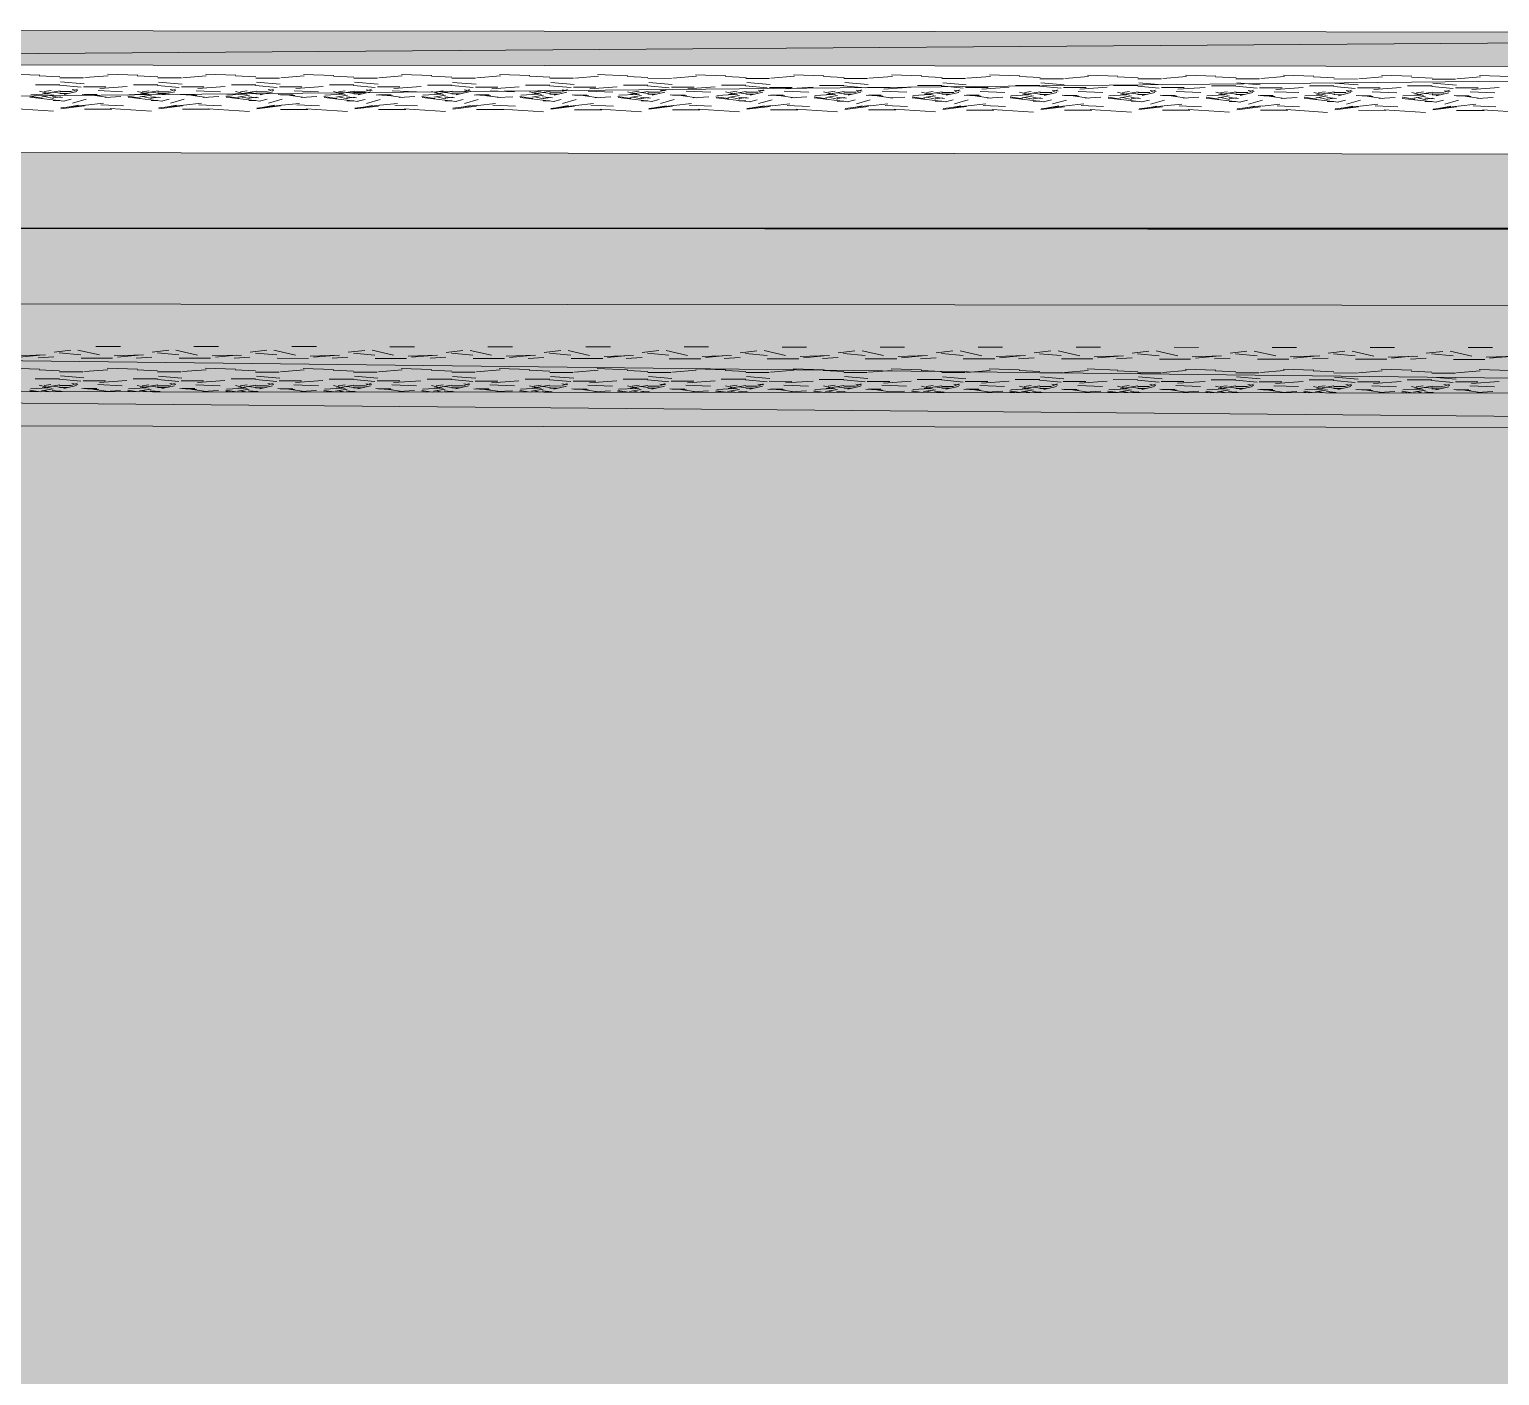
# Model space of a CAD drawing. Header units: inches. Extents: x -957 to 3394, y -3 to 3008.
# Drawn here: x 637.29 to 652.28, y 2172.7 to 2186.42 of the extents above; entities that cross this region are included whole.
import ezdxf

# ---------------------------------------------------------------- set-up
doc = ezdxf.new("R2010")
doc.units = ezdxf.units.IN
doc.header["$MEASUREMENT"] = 0
for name, color, linetype in [('hatches', 7, 'Continuous'), ('PDF_0', 7, 'Continuous'), ('PDF_GROUND', 7, 'Continuous')]:
    doc.layers.add(name, color=color, linetype=linetype)

msp = doc.modelspace()

# ---------------------------------------------------------------- hatches: boundary and pattern name
at = {"layer": 'hatches', "true_color": 0x000000}
h = msp.add_hatch(color=18, dxfattribs=at)
h.dxf.hatch_style = 1
h.paths.add_polyline_path([(423.822, 2184.391), (423.822, 1866.726), (660.591, 1866.726), (660.591, 2184.391)])
h.paths.add_polyline_path([(648.591, 2172.391), (648.591, 1878.726), (435.822, 1878.726), (435.822, 2172.391)], flags=16)

# ---------------------------------------------------------------- linework, layer by layer
at = {"layer": 'PDF_0', "lineweight": 0}
for points in [[(622.614, 2186.421), (666.447, 2186.383), (622.614, 2186.071)], [(622.61, 2186.071), (666.447, 2186.034), (622.609, 2185.599)], [(637.089, 2185.965), (637.398, 2185.955)], [(637.354, 2185.857), (637.604, 2185.857)], [(637.394, 2185.947), (637.604, 2185.937)], [(637.82, 2185.831), (637.6, 2185.851)], [(637.604, 2185.927), (637.843, 2185.926)], [(637.611, 2185.885), (637.851, 2185.865)], [(637.857, 2185.929), (638.097, 2185.949)], [(638.01, 2185.82), (638.289, 2185.839)], [(638.088, 2185.964), (638.397, 2185.954)], [(638.353, 2185.856), (638.603, 2185.856)], [(638.393, 2185.946), (638.603, 2185.936)], [(638.819, 2185.83), (638.599, 2185.85)], [(638.603, 2185.926), (638.842, 2185.926)], [(638.61, 2185.884), (638.85, 2185.864)], [(638.856, 2185.928), (639.096, 2185.948)], [(639.009, 2185.819), (639.288, 2185.838)], [(639.087, 2185.963), (639.396, 2185.953)], [(639.352, 2185.855), (639.602, 2185.855)], [(639.392, 2185.946), (639.602, 2185.936)], [(639.818, 2185.829), (639.598, 2185.849)], [(639.602, 2185.925), (639.841, 2185.925)], [(639.609, 2185.883), (639.849, 2185.863)], [(639.855, 2185.928), (640.095, 2185.947)], [(640.008, 2185.818), (640.287, 2185.838)], [(640.086, 2185.962), (640.395, 2185.952)], [(640.351, 2185.854), (640.601, 2185.854)], [(640.391, 2185.945), (640.601, 2185.935)], [(640.817, 2185.828), (640.597, 2185.849)], [(640.601, 2185.924), (640.84, 2185.924)], [(640.608, 2185.882), (640.848, 2185.862)], [(640.854, 2185.927), (641.094, 2185.946)], [(641.007, 2185.817), (641.286, 2185.837)], [(641.085, 2185.961), (641.394, 2185.951)], [(641.35, 2185.853), (641.599, 2185.853)], [(641.39, 2185.944), (641.6, 2185.934)], [(641.816, 2185.828), (641.596, 2185.848)], [(641.6, 2185.923), (641.839, 2185.923)], [(641.607, 2185.881), (641.847, 2185.861)], [(641.853, 2185.926), (642.093, 2185.946)], [(642.084, 2185.961), (642.393, 2185.95)], [(642.349, 2185.853), (642.598, 2185.852)], [(642.389, 2185.943), (642.599, 2185.933)], [(642.815, 2185.827), (642.595, 2185.847)], [(642.599, 2185.922), (642.838, 2185.922)], [(642.606, 2185.881), (642.846, 2185.86)], [(642.852, 2185.925), (643.092, 2185.945)], [(643.083, 2185.96), (643.392, 2185.949)], [(643.348, 2185.852), (643.597, 2185.852)], [(643.388, 2185.942), (643.598, 2185.932)], [(643.814, 2185.826), (643.594, 2185.846)], [(643.598, 2185.922), (643.837, 2185.921)], [(643.605, 2185.88), (643.845, 2185.86)], [(643.851, 2185.924), (644.091, 2185.944)], [(644.082, 2185.959), (644.391, 2185.949)], [(644.347, 2185.851), (644.596, 2185.851)], [(644.387, 2185.941), (644.597, 2185.931)], [(644.813, 2185.825), (644.593, 2185.845)], [(644.596, 2185.921), (644.836, 2185.921)], [(644.604, 2185.879), (644.844, 2185.859)], [(644.85, 2185.923), (645.09, 2185.943)], [(645.081, 2185.958), (645.39, 2185.948)], [(645.346, 2185.85), (645.595, 2185.85)], [(645.386, 2185.94), (645.596, 2185.93)], [(645.812, 2185.824), (645.592, 2185.844)], [(645.595, 2185.92), (645.835, 2185.92)], [(645.603, 2185.878), (645.843, 2185.858)], [(645.849, 2185.922), (646.089, 2185.942)], [(646.08, 2185.957), (646.389, 2185.947)], [(646.345, 2185.849), (646.594, 2185.849)], [(646.385, 2185.94), (646.595, 2185.93)], [(646.811, 2185.823), (646.591, 2185.844)], [(646.594, 2185.919), (646.834, 2185.919)], [(646.602, 2185.877), (646.842, 2185.857)], [(646.848, 2185.922), (647.088, 2185.941)], [(647.079, 2185.956), (647.388, 2185.946)], [(647.344, 2185.848), (647.593, 2185.848)], [(647.384, 2185.939), (647.594, 2185.929)], [(647.81, 2185.822), (647.59, 2185.843)], [(647.593, 2185.918), (647.833, 2185.918)], [(647.601, 2185.876), (647.841, 2185.856)], [(647.847, 2185.921), (648.087, 2185.94)], [(648.078, 2185.955), (648.387, 2185.945)], [(648.343, 2185.848), (648.592, 2185.847)], [(648.383, 2185.938), (648.593, 2185.928)], [(648.809, 2185.822), (648.589, 2185.842)], [(648.592, 2185.917), (648.832, 2185.917)], [(648.6, 2185.875), (648.84, 2185.855)], [(648.846, 2185.92), (649.086, 2185.94)], [(649.077, 2185.955), (649.386, 2185.944)], [(649.342, 2185.847), (649.591, 2185.846)], [(649.382, 2185.937), (649.592, 2185.927)], [(649.808, 2185.821), (649.588, 2185.841)], [(649.591, 2185.916), (649.831, 2185.916)], [(649.599, 2185.875), (649.839, 2185.855)], [(649.845, 2185.919), (650.085, 2185.939)], [(650.076, 2185.954), (650.385, 2185.943)], [(650.341, 2185.846), (650.59, 2185.846)], [(650.381, 2185.936), (650.591, 2185.926)], [(650.807, 2185.82), (650.587, 2185.84)], [(650.59, 2185.916), (650.83, 2185.915)], [(650.598, 2185.874), (650.838, 2185.854)], [(650.844, 2185.918), (651.084, 2185.938)], [(651.075, 2185.953), (651.384, 2185.943)], [(651.34, 2185.845), (651.589, 2185.845)], [(651.38, 2185.935), (651.59, 2185.925)], [(651.806, 2185.819), (651.586, 2185.839)], [(651.589, 2185.915), (651.829, 2185.915)], [(651.597, 2185.873), (651.837, 2185.853)], [(651.843, 2185.917), (652.083, 2185.937)], [(652.074, 2185.952), (652.383, 2185.942)], [(637.298, 2185.741), (637.428, 2185.721)], [(637.299, 2185.73), (637.648, 2185.69)], [(637.307, 2185.754), (637.487, 2185.764)], [(637.396, 2185.79), (637.516, 2185.76)], [(637.419, 2185.733), (637.539, 2185.753)], [(637.425, 2185.764), (637.605, 2185.794)], [(637.445, 2185.787), (637.515, 2185.797)], [(637.447, 2185.737), (637.537, 2185.717)], [(637.529, 2185.736), (637.629, 2185.726)], [(637.53, 2185.781), (637.61, 2185.771)], [(637.533, 2185.722), (637.613, 2185.732)], [(637.534, 2185.697), (637.603, 2185.697)], [(637.603, 2185.787), (637.723, 2185.787)], [(637.603, 2185.767), (637.683, 2185.767)], [(637.719, 2185.71), (637.639, 2185.69)], [(637.776, 2185.787), (637.646, 2185.757)], [(637.728, 2185.808), (637.788, 2185.799)], [(637.732, 2185.67), (637.872, 2185.71)], [(637.783, 2185.812), (637.733, 2185.792)], [(637.83, 2185.758), (638, 2185.748)], [(637.843, 2185.836), (638.073, 2185.836)], [(637.853, 2185.757), (637.983, 2185.757)], [(637.961, 2185.748), (638.101, 2185.728)], [(637.993, 2185.797), (638.243, 2185.786)], [(638.065, 2185.728), (638.225, 2185.738)], [(638.297, 2185.74), (638.427, 2185.72)], [(638.298, 2185.729), (638.647, 2185.689)], [(638.306, 2185.753), (638.486, 2185.763)], [(638.395, 2185.789), (638.515, 2185.759)], [(638.418, 2185.732), (638.538, 2185.752)], [(638.424, 2185.763), (638.604, 2185.793)], [(638.444, 2185.786), (638.514, 2185.796)], [(638.446, 2185.736), (638.536, 2185.716)], [(638.528, 2185.735), (638.628, 2185.725)], [(638.529, 2185.78), (638.609, 2185.77)], [(638.532, 2185.721), (638.612, 2185.731)], [(638.533, 2185.696), (638.602, 2185.696)], [(638.602, 2185.786), (638.722, 2185.786)], [(638.602, 2185.766), (638.682, 2185.766)], [(638.718, 2185.709), (638.638, 2185.689)], [(638.775, 2185.786), (638.645, 2185.756)], [(638.727, 2185.808), (638.787, 2185.798)], [(638.731, 2185.669), (638.871, 2185.709)], [(638.782, 2185.811), (638.732, 2185.792)], [(638.829, 2185.757), (638.999, 2185.747)], [(638.842, 2185.836), (639.072, 2185.835)], [(638.852, 2185.756), (638.982, 2185.756)], [(638.96, 2185.747), (639.1, 2185.727)], [(638.992, 2185.796), (639.242, 2185.785)], [(639.064, 2185.728), (639.224, 2185.737)], [(639.296, 2185.739), (639.426, 2185.719)], [(639.297, 2185.729), (639.646, 2185.688)], [(639.306, 2185.752), (639.485, 2185.762)], [(639.394, 2185.788), (639.514, 2185.758)], [(639.417, 2185.731), (639.537, 2185.751)], [(639.423, 2185.762), (639.603, 2185.792)], [(639.443, 2185.785), (639.513, 2185.795)], [(639.445, 2185.735), (639.535, 2185.715)], [(639.527, 2185.735), (639.627, 2185.724)], [(639.528, 2185.779), (639.608, 2185.769)], [(639.531, 2185.72), (639.611, 2185.73)], [(639.531, 2185.695), (639.601, 2185.695)], [(639.601, 2185.785), (639.721, 2185.785)], [(639.601, 2185.765), (639.681, 2185.765)], [(639.717, 2185.708), (639.637, 2185.689)], [(639.774, 2185.785), (639.644, 2185.755)], [(639.726, 2185.807), (639.786, 2185.797)], [(639.73, 2185.668), (639.87, 2185.708)], [(639.781, 2185.81), (639.731, 2185.791)], [(639.828, 2185.756), (639.998, 2185.746)], [(639.841, 2185.835), (640.071, 2185.835)], [(639.851, 2185.755), (639.981, 2185.755)], [(639.959, 2185.746), (640.099, 2185.726)], [(639.991, 2185.795), (640.241, 2185.785)], [(640.063, 2185.727), (640.223, 2185.736)], [(640.295, 2185.738), (640.425, 2185.718)], [(640.296, 2185.728), (640.645, 2185.687)], [(640.304, 2185.751), (640.484, 2185.761)], [(640.393, 2185.788), (640.513, 2185.757)], [(640.416, 2185.73), (640.536, 2185.75)], [(640.422, 2185.761), (640.602, 2185.791)], [(640.442, 2185.784), (640.512, 2185.794)], [(640.444, 2185.734), (640.534, 2185.714)], [(640.526, 2185.734), (640.626, 2185.724)], [(640.527, 2185.778), (640.607, 2185.768)], [(640.53, 2185.72), (640.61, 2185.73)], [(640.53, 2185.694), (640.6, 2185.694)], [(640.6, 2185.784), (640.72, 2185.784)], [(640.6, 2185.764), (640.68, 2185.764)], [(640.716, 2185.707), (640.636, 2185.688)], [(640.773, 2185.784), (640.643, 2185.754)], [(640.725, 2185.806), (640.785, 2185.796)], [(640.729, 2185.667), (640.869, 2185.707)], [(640.78, 2185.81), (640.73, 2185.79)], [(640.827, 2185.755), (640.997, 2185.745)], [(640.84, 2185.834), (641.07, 2185.834)], [(640.85, 2185.754), (640.98, 2185.754)], [(640.958, 2185.746), (641.098, 2185.725)], [(640.99, 2185.794), (641.24, 2185.784)], [(641.062, 2185.726), (641.222, 2185.736)], [(641.294, 2185.737), (641.424, 2185.717)], [(641.295, 2185.727), (641.644, 2185.686)], [(641.303, 2185.75), (641.483, 2185.76)], [(641.392, 2185.787), (641.512, 2185.757)], [(641.415, 2185.729), (641.535, 2185.749)], [(641.421, 2185.761), (641.601, 2185.79)], [(641.441, 2185.783), (641.511, 2185.793)], [(641.443, 2185.733), (641.533, 2185.713)], [(641.525, 2185.733), (641.625, 2185.723)], [(641.526, 2185.777), (641.606, 2185.767)], [(641.529, 2185.719), (641.609, 2185.729)], [(641.529, 2185.694), (641.599, 2185.693)], [(641.599, 2185.783), (641.719, 2185.783)], [(641.599, 2185.763), (641.679, 2185.763)], [(641.715, 2185.707), (641.635, 2185.687)], [(641.772, 2185.783), (641.642, 2185.753)], [(641.724, 2185.805), (641.784, 2185.795)], [(641.728, 2185.666), (641.868, 2185.706)], [(641.779, 2185.809), (641.729, 2185.789)], [(641.826, 2185.755), (641.996, 2185.745)], [(641.839, 2185.833), (642.069, 2185.833)], [(641.849, 2185.753), (641.979, 2185.753)], [(641.957, 2185.745), (642.097, 2185.725)], [(641.989, 2185.793), (642.239, 2185.783)], [(642.006, 2185.816), (642.285, 2185.836)], [(642.061, 2185.725), (642.221, 2185.735)], [(642.293, 2185.737), (642.423, 2185.717)], [(642.294, 2185.726), (642.643, 2185.686)], [(642.302, 2185.749), (642.482, 2185.759)], [(642.391, 2185.786), (642.511, 2185.756)], [(642.414, 2185.729), (642.534, 2185.749)], [(642.42, 2185.76), (642.6, 2185.79)], [(642.44, 2185.782), (642.51, 2185.792)], [(642.442, 2185.732), (642.532, 2185.712)], [(642.524, 2185.732), (642.624, 2185.722)], [(642.525, 2185.777), (642.605, 2185.767)], [(642.528, 2185.718), (642.608, 2185.728)], [(642.528, 2185.693), (642.598, 2185.693)], [(642.598, 2185.782), (642.718, 2185.782)], [(642.598, 2185.762), (642.678, 2185.762)], [(642.714, 2185.706), (642.634, 2185.686)], [(642.771, 2185.782), (642.641, 2185.752)], [(642.723, 2185.804), (642.783, 2185.794)], [(642.727, 2185.665), (642.867, 2185.705)], [(642.778, 2185.808), (642.728, 2185.788)], [(642.825, 2185.754), (642.995, 2185.744)], [(642.838, 2185.832), (643.068, 2185.832)], [(642.848, 2185.752), (642.978, 2185.752)], [(642.956, 2185.744), (643.096, 2185.724)], [(642.988, 2185.792), (643.238, 2185.782)], [(643.004, 2185.815), (643.284, 2185.835)], [(643.06, 2185.724), (643.22, 2185.734)], [(643.292, 2185.736), (643.422, 2185.716)], [(643.293, 2185.725), (643.642, 2185.685)], [(643.301, 2185.749), (643.481, 2185.758)], [(643.39, 2185.785), (643.51, 2185.755)], [(643.413, 2185.728), (643.533, 2185.748)], [(643.419, 2185.759), (643.599, 2185.789)], [(643.439, 2185.782), (643.509, 2185.792)], [(643.441, 2185.731), (643.531, 2185.712)], [(643.523, 2185.731), (643.623, 2185.721)], [(643.524, 2185.776), (643.604, 2185.766)], [(643.527, 2185.717), (643.607, 2185.727)], [(643.527, 2185.692), (643.597, 2185.692)], [(643.597, 2185.782), (643.717, 2185.782)], [(643.597, 2185.762), (643.677, 2185.761)], [(643.713, 2185.705), (643.633, 2185.685)], [(643.77, 2185.781), (643.64, 2185.751)], [(643.722, 2185.803), (643.782, 2185.793)], [(643.726, 2185.665), (643.866, 2185.705)], [(643.777, 2185.807), (643.727, 2185.787)], [(643.824, 2185.753), (643.994, 2185.743)], [(643.837, 2185.831), (644.067, 2185.831)], [(643.847, 2185.752), (643.977, 2185.751)], [(643.955, 2185.743), (644.095, 2185.723)], [(643.987, 2185.791), (644.237, 2185.781)], [(644.003, 2185.815), (644.283, 2185.834)], [(644.059, 2185.723), (644.219, 2185.733)], [(644.291, 2185.735), (644.421, 2185.715)], [(644.292, 2185.724), (644.641, 2185.684)], [(644.3, 2185.748), (644.48, 2185.758)], [(644.389, 2185.784), (644.509, 2185.754)], [(644.412, 2185.727), (644.532, 2185.747)], [(644.418, 2185.758), (644.598, 2185.788)], [(644.438, 2185.781), (644.508, 2185.791)], [(644.44, 2185.731), (644.53, 2185.71)], [(644.522, 2185.73), (644.622, 2185.72)], [(644.523, 2185.775), (644.603, 2185.765)], [(644.526, 2185.716), (644.606, 2185.726)], [(644.526, 2185.691), (644.596, 2185.691)], [(644.596, 2185.781), (644.716, 2185.781)], [(644.596, 2185.761), (644.676, 2185.761)], [(644.712, 2185.704), (644.632, 2185.684)], [(644.769, 2185.781), (644.639, 2185.751)], [(644.721, 2185.802), (644.781, 2185.793)], [(644.725, 2185.664), (644.865, 2185.704)], [(644.776, 2185.806), (644.726, 2185.786)], [(644.823, 2185.752), (644.993, 2185.742)], [(644.836, 2185.83), (645.066, 2185.83)], [(644.846, 2185.751), (644.976, 2185.751)], [(644.954, 2185.742), (645.094, 2185.722)], [(644.986, 2185.791), (645.236, 2185.78)], [(645.002, 2185.814), (645.282, 2185.833)], [(645.058, 2185.722), (645.218, 2185.732)], [(645.29, 2185.734), (645.42, 2185.714)], [(645.291, 2185.723), (645.64, 2185.683)], [(645.299, 2185.747), (645.479, 2185.757)], [(645.388, 2185.783), (645.508, 2185.753)], [(645.411, 2185.726), (645.531, 2185.746)], [(645.417, 2185.757), (645.597, 2185.787)], [(645.437, 2185.78), (645.507, 2185.79)], [(645.439, 2185.73), (645.529, 2185.71)], [(645.521, 2185.729), (645.621, 2185.719)], [(645.522, 2185.774), (645.602, 2185.764)], [(645.525, 2185.715), (645.605, 2185.725)], [(645.525, 2185.69), (645.595, 2185.69)], [(645.595, 2185.78), (645.715, 2185.78)], [(645.595, 2185.76), (645.675, 2185.76)], [(645.711, 2185.703), (645.631, 2185.683)], [(645.768, 2185.78), (645.638, 2185.75)], [(645.72, 2185.802), (645.78, 2185.792)], [(645.724, 2185.663), (645.864, 2185.703)], [(645.775, 2185.805), (645.725, 2185.786)], [(645.822, 2185.751), (645.992, 2185.741)], [(645.835, 2185.83), (646.065, 2185.829)], [(645.845, 2185.75), (645.975, 2185.75)], [(645.953, 2185.741), (646.093, 2185.721)], [(645.985, 2185.79), (646.235, 2185.78)], [(646.001, 2185.813), (646.281, 2185.832)], [(646.057, 2185.722), (646.217, 2185.731)], [(646.289, 2185.733), (646.419, 2185.713)], [(646.29, 2185.723), (646.639, 2185.682)], [(646.298, 2185.746), (646.478, 2185.756)], [(646.387, 2185.782), (646.507, 2185.752)], [(646.41, 2185.725), (646.53, 2185.745)], [(646.416, 2185.756), (646.596, 2185.786)], [(646.436, 2185.779), (646.506, 2185.789)], [(646.438, 2185.729), (646.528, 2185.709)], [(646.52, 2185.729), (646.62, 2185.718)], [(646.521, 2185.773), (646.601, 2185.763)], [(646.524, 2185.714), (646.604, 2185.724)], [(646.524, 2185.689), (646.594, 2185.689)], [(646.594, 2185.779), (646.714, 2185.779)], [(646.594, 2185.759), (646.674, 2185.759)], [(646.71, 2185.702), (646.63, 2185.682)], [(646.767, 2185.779), (646.637, 2185.749)], [(646.719, 2185.801), (646.779, 2185.791)], [(646.723, 2185.662), (646.863, 2185.702)], [(646.773, 2185.804), (646.724, 2185.785)], [(646.821, 2185.75), (646.991, 2185.74)], [(646.834, 2185.829), (647.064, 2185.829)], [(646.844, 2185.749), (646.974, 2185.749)], [(646.952, 2185.74), (647.092, 2185.72)], [(646.984, 2185.789), (647.234, 2185.779)], [(647, 2185.812), (647.28, 2185.832)], [(647.056, 2185.721), (647.216, 2185.731)], [(647.288, 2185.732), (647.418, 2185.712)], [(647.289, 2185.722), (647.638, 2185.681)], [(647.297, 2185.745), (647.477, 2185.755)], [(647.386, 2185.782), (647.506, 2185.751)], [(647.409, 2185.724), (647.528, 2185.744)], [(647.415, 2185.755), (647.595, 2185.785)], [(647.435, 2185.778), (647.505, 2185.788)], [(647.437, 2185.728), (647.527, 2185.708)], [(647.519, 2185.728), (647.619, 2185.718)], [(647.52, 2185.772), (647.6, 2185.762)], [(647.523, 2185.714), (647.603, 2185.724)], [(647.523, 2185.688), (647.593, 2185.688)], [(647.593, 2185.778), (647.713, 2185.778)], [(647.593, 2185.758), (647.673, 2185.758)], [(647.709, 2185.702), (647.629, 2185.681)], [(647.766, 2185.778), (647.636, 2185.748)], [(647.718, 2185.8), (647.778, 2185.79)], [(647.722, 2185.661), (647.862, 2185.701)], [(647.772, 2185.804), (647.723, 2185.784)], [(647.82, 2185.75), (647.99, 2185.739)], [(647.833, 2185.828), (648.063, 2185.828)], [(647.843, 2185.748), (647.973, 2185.748)], [(647.951, 2185.74), (648.091, 2185.719)], [(647.983, 2185.788), (648.233, 2185.778)], [(647.999, 2185.811), (648.279, 2185.831)], [(648.055, 2185.72), (648.215, 2185.73)], [(648.287, 2185.731), (648.417, 2185.711)], [(648.288, 2185.721), (648.637, 2185.681)], [(648.296, 2185.744), (648.476, 2185.754)], [(648.385, 2185.781), (648.505, 2185.751)], [(648.408, 2185.723), (648.527, 2185.743)], [(648.414, 2185.755), (648.594, 2185.784)], [(648.434, 2185.777), (648.504, 2185.787)], [(648.436, 2185.727), (648.526, 2185.707)], [(648.518, 2185.727), (648.618, 2185.717)], [(648.519, 2185.771), (648.599, 2185.762)], [(648.522, 2185.713), (648.602, 2185.723)], [(648.522, 2185.688), (648.592, 2185.687)], [(648.592, 2185.777), (648.712, 2185.777)], [(648.592, 2185.757), (648.672, 2185.757)], [(648.708, 2185.701), (648.628, 2185.681)], [(648.765, 2185.777), (648.635, 2185.747)], [(648.717, 2185.799), (648.777, 2185.789)], [(648.721, 2185.66), (648.861, 2185.7)], [(648.771, 2185.803), (648.722, 2185.783)], [(648.819, 2185.749), (648.988, 2185.739)], [(648.832, 2185.827), (649.062, 2185.827)], [(648.842, 2185.747), (648.972, 2185.747)], [(648.95, 2185.739), (649.09, 2185.719)], [(648.982, 2185.787), (649.232, 2185.777)], [(648.998, 2185.81), (649.278, 2185.83)], [(649.054, 2185.719), (649.214, 2185.729)], [(649.286, 2185.731), (649.416, 2185.711)], [(649.287, 2185.72), (649.636, 2185.68)], [(649.295, 2185.743), (649.475, 2185.753)], [(649.384, 2185.78), (649.504, 2185.75)], [(649.407, 2185.723), (649.526, 2185.743)], [(649.413, 2185.754), (649.593, 2185.784)], [(649.433, 2185.776), (649.503, 2185.786)], [(649.435, 2185.726), (649.525, 2185.706)], [(649.517, 2185.726), (649.617, 2185.716)], [(649.518, 2185.771), (649.598, 2185.761)], [(649.521, 2185.712), (649.601, 2185.722)], [(649.521, 2185.687), (649.591, 2185.687)], [(649.591, 2185.777), (649.711, 2185.776)], [(649.591, 2185.756), (649.671, 2185.756)], [(649.707, 2185.7), (649.627, 2185.68)], [(649.764, 2185.776), (649.634, 2185.746)], [(649.716, 2185.798), (649.776, 2185.788)], [(649.72, 2185.659), (649.86, 2185.699)], [(649.77, 2185.802), (649.721, 2185.782)], [(649.818, 2185.748), (649.987, 2185.738)], [(649.831, 2185.826), (650.061, 2185.826)], [(649.841, 2185.746), (649.971, 2185.746)], [(649.949, 2185.738), (650.089, 2185.718)], [(649.981, 2185.786), (650.231, 2185.776)], [(649.997, 2185.809), (650.277, 2185.829)], [(650.053, 2185.718), (650.213, 2185.728)], [(650.285, 2185.73), (650.415, 2185.71)], [(650.286, 2185.719), (650.635, 2185.679)], [(650.294, 2185.743), (650.474, 2185.752)], [(650.383, 2185.779), (650.503, 2185.749)], [(650.406, 2185.722), (650.525, 2185.742)], [(650.412, 2185.753), (650.592, 2185.783)], [(650.432, 2185.776), (650.502, 2185.786)], [(650.434, 2185.725), (650.524, 2185.705)], [(650.516, 2185.725), (650.616, 2185.715)], [(650.517, 2185.77), (650.597, 2185.76)], [(650.52, 2185.711), (650.6, 2185.721)], [(650.59, 2185.776), (650.71, 2185.776)], [(650.59, 2185.756), (650.67, 2185.755)], [(650.706, 2185.699), (650.626, 2185.679)], [(650.763, 2185.776), (650.633, 2185.745)], [(650.715, 2185.797), (650.775, 2185.787)], [(650.719, 2185.659), (650.859, 2185.698)], [(650.769, 2185.801), (650.72, 2185.781)], [(650.817, 2185.747), (650.986, 2185.737)], [(650.83, 2185.825), (651.06, 2185.825)], [(650.84, 2185.746), (650.97, 2185.745)], [(650.948, 2185.737), (651.088, 2185.717)], [(650.98, 2185.785), (651.23, 2185.775)], [(650.996, 2185.809), (651.276, 2185.828)], [(651.052, 2185.717), (651.212, 2185.727)], [(651.284, 2185.729), (651.414, 2185.709)], [(651.285, 2185.718), (651.634, 2185.678)], [(651.293, 2185.742), (651.473, 2185.752)], [(651.382, 2185.778), (651.502, 2185.748)], [(651.405, 2185.721), (651.524, 2185.741)], [(651.411, 2185.752), (651.591, 2185.782)], [(651.431, 2185.775), (651.501, 2185.785)], [(651.433, 2185.725), (651.523, 2185.704)], [(651.515, 2185.724), (651.615, 2185.714)], [(651.516, 2185.769), (651.596, 2185.759)], [(651.519, 2185.71), (651.599, 2185.72)], [(651.589, 2185.775), (651.709, 2185.775)], [(651.589, 2185.755), (651.669, 2185.755)], [(651.705, 2185.698), (651.625, 2185.678)], [(651.762, 2185.775), (651.632, 2185.745)], [(651.714, 2185.796), (651.774, 2185.787)], [(651.718, 2185.658), (651.858, 2185.698)], [(651.768, 2185.8), (651.719, 2185.78)], [(651.816, 2185.746), (651.985, 2185.736)], [(651.829, 2185.825), (652.059, 2185.824)], [(651.839, 2185.745), (651.969, 2185.745)], [(651.947, 2185.736), (652.087, 2185.716)], [(651.979, 2185.785), (652.229, 2185.774)], [(651.995, 2185.808), (652.275, 2185.827)], [(652.051, 2185.716), (652.211, 2185.726)], [(637.118, 2185.614), (637.538, 2185.587)], [(637.613, 2185.612), (637.853, 2185.642)], [(637.614, 2185.621), (637.864, 2185.65)], [(637.684, 2185.629), (637.794, 2185.649)], [(637.853, 2185.607), (638.133, 2185.606)], [(637.869, 2185.649), (638.049, 2185.669)], [(638.022, 2185.652), (638.252, 2185.642)], [(638.117, 2185.613), (638.537, 2185.586)], [(638.612, 2185.611), (638.852, 2185.641)], [(638.613, 2185.62), (638.863, 2185.65)], [(638.683, 2185.628), (638.793, 2185.648)], [(638.852, 2185.606), (639.132, 2185.606)], [(638.868, 2185.649), (639.048, 2185.668)], [(639.021, 2185.651), (639.251, 2185.641)], [(639.116, 2185.612), (639.536, 2185.585)], [(639.611, 2185.61), (639.851, 2185.64)], [(639.612, 2185.619), (639.862, 2185.649)], [(639.682, 2185.627), (639.792, 2185.647)], [(639.851, 2185.605), (640.131, 2185.605)], [(639.867, 2185.648), (640.047, 2185.667)], [(640.02, 2185.651), (640.25, 2185.64)], [(640.115, 2185.611), (640.535, 2185.584)], [(640.61, 2185.61), (640.85, 2185.639)], [(640.611, 2185.618), (640.861, 2185.648)], [(640.681, 2185.626), (640.791, 2185.646)], [(640.85, 2185.604), (641.13, 2185.604)], [(640.866, 2185.647), (641.046, 2185.667)], [(641.019, 2185.65), (641.249, 2185.64)], [(641.114, 2185.61), (641.534, 2185.583)], [(641.609, 2185.609), (641.849, 2185.638)], [(641.61, 2185.617), (641.86, 2185.647)], [(641.68, 2185.625), (641.79, 2185.645)], [(641.849, 2185.603), (642.129, 2185.603)], [(641.865, 2185.646), (642.045, 2185.666)], [(642.018, 2185.649), (642.248, 2185.639)], [(642.113, 2185.609), (642.533, 2185.582)], [(642.608, 2185.608), (642.848, 2185.638)], [(642.609, 2185.616), (642.859, 2185.646)], [(642.679, 2185.624), (642.789, 2185.644)], [(642.848, 2185.602), (643.128, 2185.602)], [(642.864, 2185.645), (643.044, 2185.665)], [(643.017, 2185.648), (643.247, 2185.638)], [(643.112, 2185.609), (643.532, 2185.581)], [(643.607, 2185.607), (643.847, 2185.637)], [(643.608, 2185.616), (643.858, 2185.645)], [(643.678, 2185.624), (643.788, 2185.643)], [(643.847, 2185.602), (644.127, 2185.601)], [(643.863, 2185.644), (644.043, 2185.664)], [(644.016, 2185.647), (644.246, 2185.637)], [(644.111, 2185.608), (644.531, 2185.581)], [(644.606, 2185.606), (644.846, 2185.636)], [(644.607, 2185.615), (644.857, 2185.644)], [(644.677, 2185.623), (644.787, 2185.643)], [(644.846, 2185.601), (645.126, 2185.6)], [(644.862, 2185.643), (645.042, 2185.663)], [(645.015, 2185.646), (645.245, 2185.636)], [(645.109, 2185.607), (645.53, 2185.58)], [(645.605, 2185.605), (645.845, 2185.635)], [(645.606, 2185.614), (645.856, 2185.644)], [(645.676, 2185.622), (645.786, 2185.642)], [(645.845, 2185.6), (646.125, 2185.6)], [(645.861, 2185.643), (646.041, 2185.662)], [(646.014, 2185.645), (646.244, 2185.635)], [(646.108, 2185.606), (646.528, 2185.579)], [(646.604, 2185.605), (646.844, 2185.634)], [(646.605, 2185.613), (646.855, 2185.643)], [(646.675, 2185.621), (646.785, 2185.641)], [(646.844, 2185.599), (647.124, 2185.599)], [(646.86, 2185.642), (647.04, 2185.661)], [(647.013, 2185.645), (647.243, 2185.634)], [(647.107, 2185.605), (647.527, 2185.578)], [(647.603, 2185.604), (647.843, 2185.633)], [(647.604, 2185.612), (647.854, 2185.642)], [(647.674, 2185.62), (647.784, 2185.64)], [(647.843, 2185.598), (648.123, 2185.598)], [(647.859, 2185.641), (648.039, 2185.661)], [(648.012, 2185.644), (648.242, 2185.634)], [(648.106, 2185.604), (648.526, 2185.577)], [(648.602, 2185.603), (648.842, 2185.633)], [(648.603, 2185.611), (648.853, 2185.641)], [(648.673, 2185.619), (648.783, 2185.639)], [(648.842, 2185.597), (649.122, 2185.597)], [(648.858, 2185.64), (649.038, 2185.66)], [(649.011, 2185.643), (649.241, 2185.633)], [(649.105, 2185.603), (649.525, 2185.576)], [(649.601, 2185.602), (649.841, 2185.632)], [(649.602, 2185.61), (649.852, 2185.64)], [(649.672, 2185.618), (649.782, 2185.638)], [(649.841, 2185.596), (650.121, 2185.596)], [(649.857, 2185.639), (650.037, 2185.659)], [(650.01, 2185.642), (650.24, 2185.632)], [(650.104, 2185.603), (650.524, 2185.575)], [(650.52, 2185.686), (650.59, 2185.686)], [(650.6, 2185.601), (650.84, 2185.631)], [(650.601, 2185.61), (650.851, 2185.639)], [(650.671, 2185.618), (650.781, 2185.637)], [(650.84, 2185.596), (651.12, 2185.595)], [(650.856, 2185.638), (651.036, 2185.658)], [(651.009, 2185.641), (651.239, 2185.631)], [(651.103, 2185.602), (651.523, 2185.575)], [(651.519, 2185.685), (651.589, 2185.685)], [(651.599, 2185.6), (651.839, 2185.63)], [(651.6, 2185.609), (651.85, 2185.639)], [(651.67, 2185.617), (651.78, 2185.637)], [(651.839, 2185.595), (652.119, 2185.594)], [(651.855, 2185.637), (652.035, 2185.657)], [(652.008, 2185.64), (652.238, 2185.63)], [(652.102, 2185.601), (652.522, 2185.574)], [(397.222, 2184.599), (661.252, 2184.373)], [(622.607, 2182.74), (666.444, 2182.703), (622.607, 2183.212)], [(637.545, 2183.131), (637.715, 2183.151)], [(637.788, 2183.152), (638.008, 2183.102)], [(637.971, 2183.189), (638.221, 2183.189)], [(638.544, 2183.131), (638.714, 2183.151)], [(638.787, 2183.151), (639.007, 2183.101)], [(638.97, 2183.188), (639.22, 2183.188)], [(639.543, 2183.13), (639.713, 2183.15)], [(639.786, 2183.15), (640.006, 2183.1)], [(639.969, 2183.187), (640.219, 2183.187)], [(640.542, 2183.129), (640.712, 2183.149)], [(640.785, 2183.15), (641.005, 2183.1)], [(640.968, 2183.186), (641.218, 2183.186)], [(641.541, 2183.128), (641.711, 2183.148)], [(641.784, 2183.149), (642.004, 2183.099)], [(641.967, 2183.186), (642.217, 2183.185)], [(642.54, 2183.127), (642.71, 2183.147)], [(642.783, 2183.148), (643.003, 2183.098)], [(642.966, 2183.185), (643.216, 2183.185)], [(643.539, 2183.126), (643.709, 2183.146)], [(643.782, 2183.147), (644.002, 2183.097)], [(643.965, 2183.184), (644.215, 2183.184)], [(644.538, 2183.125), (644.708, 2183.145)], [(644.781, 2183.146), (645.001, 2183.096)], [(644.964, 2183.183), (645.214, 2183.183)], [(645.537, 2183.125), (645.707, 2183.145)], [(645.78, 2183.145), (646, 2183.095)], [(645.963, 2183.182), (646.213, 2183.182)], [(646.536, 2183.124), (646.706, 2183.144)], [(646.779, 2183.144), (646.999, 2183.094)], [(646.962, 2183.181), (647.212, 2183.181)], [(647.535, 2183.123), (647.705, 2183.143)], [(647.778, 2183.144), (647.998, 2183.094)], [(647.961, 2183.181), (648.211, 2183.18)], [(648.534, 2183.122), (648.704, 2183.142)], [(648.777, 2183.143), (648.997, 2183.093)], [(648.96, 2183.18), (649.21, 2183.179)], [(649.533, 2183.121), (649.703, 2183.141)], [(649.776, 2183.142), (649.996, 2183.092)], [(649.959, 2183.179), (650.208, 2183.179)], [(650.532, 2183.12), (650.702, 2183.14)], [(650.775, 2183.141), (650.995, 2183.091)], [(650.958, 2183.178), (651.207, 2183.178)], [(651.531, 2183.119), (651.701, 2183.139)], [(651.774, 2183.14), (651.994, 2183.09)], [(651.957, 2183.177), (652.206, 2183.177)], [(637.157, 2183.093), (637.457, 2183.103)], [(637.191, 2183.081), (637.401, 2183.101)], [(637.383, 2183.072), (637.543, 2183.082)], [(637.598, 2183.124), (637.818, 2183.104)], [(637.821, 2183.069), (638.141, 2183.069)], [(638.156, 2183.092), (638.456, 2183.102)], [(638.19, 2183.08), (638.4, 2183.1)], [(638.382, 2183.071), (638.542, 2183.081)], [(638.597, 2183.123), (638.817, 2183.103)], [(638.82, 2183.068), (639.14, 2183.068)], [(639.155, 2183.092), (639.455, 2183.101)], [(639.189, 2183.079), (639.399, 2183.099)], [(639.381, 2183.07), (639.541, 2183.08)], [(639.596, 2183.122), (639.816, 2183.102)], [(639.819, 2183.068), (640.139, 2183.067)], [(640.154, 2183.091), (640.454, 2183.1)], [(640.188, 2183.078), (640.398, 2183.098)], [(640.38, 2183.069), (640.54, 2183.079)], [(640.595, 2183.121), (640.815, 2183.101)], [(640.818, 2183.067), (641.138, 2183.066)], [(641.153, 2183.09), (641.453, 2183.1)], [(641.187, 2183.078), (641.397, 2183.097)], [(641.379, 2183.068), (641.539, 2183.078)], [(641.594, 2183.12), (641.814, 2183.1)], [(641.817, 2183.066), (642.137, 2183.066)], [(642.152, 2183.089), (642.452, 2183.099)], [(642.186, 2183.077), (642.396, 2183.097)], [(642.378, 2183.067), (642.538, 2183.077)], [(642.593, 2183.12), (642.813, 2183.099)], [(642.816, 2183.065), (643.136, 2183.065)], [(643.151, 2183.088), (643.451, 2183.098)], [(643.185, 2183.076), (643.395, 2183.096)], [(643.377, 2183.067), (643.537, 2183.076)], [(643.592, 2183.119), (643.812, 2183.099)], [(643.815, 2183.064), (644.135, 2183.064)], [(644.15, 2183.087), (644.45, 2183.097)], [(644.184, 2183.075), (644.394, 2183.095)], [(644.376, 2183.066), (644.536, 2183.076)], [(644.591, 2183.118), (644.811, 2183.098)], [(644.814, 2183.063), (645.134, 2183.063)], [(645.149, 2183.087), (645.449, 2183.096)], [(645.183, 2183.074), (645.393, 2183.094)], [(645.375, 2183.065), (645.535, 2183.075)], [(645.59, 2183.117), (645.81, 2183.097)], [(645.813, 2183.062), (646.133, 2183.062)], [(646.148, 2183.086), (646.448, 2183.095)], [(646.182, 2183.073), (646.392, 2183.093)], [(646.374, 2183.064), (646.534, 2183.074)], [(646.589, 2183.116), (646.809, 2183.096)], [(646.812, 2183.062), (647.132, 2183.061)], [(647.147, 2183.085), (647.447, 2183.095)], [(647.181, 2183.072), (647.391, 2183.092)], [(647.373, 2183.063), (647.533, 2183.073)], [(647.588, 2183.115), (647.808, 2183.095)], [(647.811, 2183.061), (648.131, 2183.061)], [(648.146, 2183.084), (648.446, 2183.094)], [(648.18, 2183.072), (648.39, 2183.091)], [(648.372, 2183.062), (648.532, 2183.072)], [(648.587, 2183.115), (648.807, 2183.094)], [(648.81, 2183.06), (649.129, 2183.06)], [(649.145, 2183.083), (649.445, 2183.093)], [(649.179, 2183.071), (649.389, 2183.091)], [(649.371, 2183.061), (649.531, 2183.071)], [(649.586, 2183.114), (649.806, 2183.093)], [(649.809, 2183.059), (650.128, 2183.059)], [(650.144, 2183.082), (650.444, 2183.092)], [(650.178, 2183.07), (650.388, 2183.09)], [(650.37, 2183.061), (650.53, 2183.07)], [(650.585, 2183.113), (650.805, 2183.093)], [(650.808, 2183.058), (651.127, 2183.058)], [(651.143, 2183.081), (651.443, 2183.091)], [(651.177, 2183.069), (651.387, 2183.089)], [(651.369, 2183.06), (651.529, 2183.07)], [(651.584, 2183.112), (651.804, 2183.092)], [(651.807, 2183.057), (652.126, 2183.057)], [(652.142, 2183.081), (652.442, 2183.09)], [(652.176, 2183.068), (652.386, 2183.088)], [(637.086, 2182.968), (637.396, 2182.958)], [(637.351, 2182.86), (637.601, 2182.86)], [(637.392, 2182.95), (637.601, 2182.94)], [(637.818, 2182.834), (637.598, 2182.854)], [(637.601, 2182.93), (637.841, 2182.93)], [(637.609, 2182.888), (637.848, 2182.868)], [(637.854, 2182.932), (638.094, 2182.952)], [(638.007, 2182.823), (638.287, 2182.842)], [(638.085, 2182.967), (638.395, 2182.957)], [(638.35, 2182.859), (638.6, 2182.859)], [(638.391, 2182.949), (638.6, 2182.939)], [(638.817, 2182.833), (638.597, 2182.853)], [(638.6, 2182.929), (638.84, 2182.929)], [(638.608, 2182.887), (638.847, 2182.867)], [(638.853, 2182.932), (639.093, 2182.951)], [(639.006, 2182.822), (639.286, 2182.841)], [(639.084, 2182.966), (639.394, 2182.956)], [(639.349, 2182.858), (639.599, 2182.858)], [(639.39, 2182.949), (639.599, 2182.939)], [(639.816, 2182.832), (639.596, 2182.853)], [(639.599, 2182.928), (639.839, 2182.928)], [(639.607, 2182.886), (639.846, 2182.866)], [(639.852, 2182.931), (640.092, 2182.95)], [(640.005, 2182.821), (640.285, 2182.841)], [(640.083, 2182.965), (640.393, 2182.955)], [(640.348, 2182.857), (640.598, 2182.857)], [(640.389, 2182.948), (640.598, 2182.938)], [(640.815, 2182.831), (640.595, 2182.852)], [(640.598, 2182.927), (640.838, 2182.927)], [(640.606, 2182.885), (640.845, 2182.865)], [(640.851, 2182.93), (641.091, 2182.949)], [(641.004, 2182.82), (641.284, 2182.84)], [(641.082, 2182.964), (641.392, 2182.954)], [(641.347, 2182.857), (641.597, 2182.856)], [(641.388, 2182.947), (641.597, 2182.937)], [(641.814, 2182.831), (641.594, 2182.851)], [(641.597, 2182.926), (641.837, 2182.926)], [(641.605, 2182.884), (641.844, 2182.864)], [(641.85, 2182.929), (642.09, 2182.949)], [(642.081, 2182.964), (642.391, 2182.953)], [(642.346, 2182.856), (642.596, 2182.855)], [(642.387, 2182.946), (642.596, 2182.936)], [(642.813, 2182.83), (642.593, 2182.85)], [(642.596, 2182.925), (642.836, 2182.925)], [(642.604, 2182.884), (642.843, 2182.864)], [(642.849, 2182.928), (643.089, 2182.948)], [(643.08, 2182.963), (643.39, 2182.952)], [(643.345, 2182.855), (643.595, 2182.855)], [(643.386, 2182.945), (643.595, 2182.935)], [(643.812, 2182.829), (643.592, 2182.849)], [(643.595, 2182.925), (643.835, 2182.924)], [(643.602, 2182.883), (643.842, 2182.863)], [(643.848, 2182.927), (644.088, 2182.947)], [(644.079, 2182.962), (644.389, 2182.952)], [(644.344, 2182.854), (644.594, 2182.854)], [(644.385, 2182.944), (644.594, 2182.934)], [(644.811, 2182.828), (644.591, 2182.848)], [(644.594, 2182.924), (644.834, 2182.924)], [(644.601, 2182.882), (644.841, 2182.862)], [(644.847, 2182.926), (645.087, 2182.946)], [(645.078, 2182.961), (645.388, 2182.951)], [(645.343, 2182.853), (645.593, 2182.853)], [(645.384, 2182.943), (645.593, 2182.933)], [(645.81, 2182.827), (645.59, 2182.847)], [(645.593, 2182.923), (645.833, 2182.923)], [(645.6, 2182.881), (645.84, 2182.861)], [(645.846, 2182.926), (646.086, 2182.945)], [(646.077, 2182.96), (646.387, 2182.95)], [(646.342, 2182.852), (646.592, 2182.852)], [(646.383, 2182.943), (646.592, 2182.933)], [(646.809, 2182.826), (646.589, 2182.847)], [(646.592, 2182.922), (646.832, 2182.922)], [(646.599, 2182.88), (646.839, 2182.86)], [(646.845, 2182.925), (647.085, 2182.944)], [(647.076, 2182.959), (647.386, 2182.949)], [(647.341, 2182.851), (647.591, 2182.851)], [(647.382, 2182.942), (647.591, 2182.932)], [(647.808, 2182.825), (647.588, 2182.846)], [(647.591, 2182.921), (647.831, 2182.921)], [(647.598, 2182.879), (647.838, 2182.859)], [(647.844, 2182.924), (648.084, 2182.943)], [(648.075, 2182.959), (648.385, 2182.948)], [(648.34, 2182.851), (648.59, 2182.85)], [(648.381, 2182.941), (648.59, 2182.931)], [(648.807, 2182.825), (648.587, 2182.845)], [(648.59, 2182.92), (648.83, 2182.92)], [(648.597, 2182.878), (648.837, 2182.858)], [(648.843, 2182.923), (649.083, 2182.943)], [(649.074, 2182.958), (649.384, 2182.947)], [(649.339, 2182.85), (649.589, 2182.849)], [(649.38, 2182.94), (649.589, 2182.93)], [(649.806, 2182.824), (649.586, 2182.844)], [(649.589, 2182.919), (649.829, 2182.919)], [(649.596, 2182.878), (649.836, 2182.858)], [(649.842, 2182.922), (650.082, 2182.942)], [(650.073, 2182.957), (650.383, 2182.946)], [(650.338, 2182.849), (650.588, 2182.849)], [(650.379, 2182.939), (650.588, 2182.929)], [(650.805, 2182.823), (650.585, 2182.843)], [(650.588, 2182.919), (650.828, 2182.918)], [(650.595, 2182.877), (650.835, 2182.857)], [(650.841, 2182.921), (651.081, 2182.941)], [(651.072, 2182.956), (651.382, 2182.946)], [(651.337, 2182.848), (651.587, 2182.848)], [(651.377, 2182.938), (651.587, 2182.928)], [(651.804, 2182.822), (651.584, 2182.842)], [(651.587, 2182.918), (651.827, 2182.918)], [(651.594, 2182.876), (651.834, 2182.856)], [(651.84, 2182.92), (652.08, 2182.94)], [(652.071, 2182.955), (652.381, 2182.945)], [(622.611, 2182.391), (666.443, 2182.353), (622.611, 2182.74)], [(637.296, 2182.744), (637.402, 2182.727)], [(637.296, 2182.733), (637.346, 2182.728)], [(637.305, 2182.757), (637.485, 2182.767)], [(637.394, 2182.793), (637.514, 2182.763)], [(637.416, 2182.736), (637.536, 2182.756)], [(637.423, 2182.767), (637.603, 2182.797)], [(637.443, 2182.79), (637.513, 2182.8)], [(637.445, 2182.74), (637.5, 2182.727)], [(637.526, 2182.739), (637.626, 2182.729)], [(637.527, 2182.784), (637.607, 2182.774)], [(637.548, 2182.727), (637.611, 2182.735)], [(637.601, 2182.79), (637.721, 2182.79)], [(637.601, 2182.77), (637.681, 2182.77)], [(637.773, 2182.79), (637.643, 2182.76)], [(637.725, 2182.812), (637.785, 2182.802)], [(637.78, 2182.815), (637.73, 2182.795)], [(637.827, 2182.761), (637.997, 2182.751)], [(637.841, 2182.839), (638.07, 2182.839)], [(637.851, 2182.76), (637.981, 2182.76)], [(637.958, 2182.751), (638.098, 2182.731)], [(637.99, 2182.8), (638.24, 2182.789)], [(638.062, 2182.731), (638.222, 2182.741)], [(638.295, 2182.743), (638.401, 2182.727)], [(638.295, 2182.732), (638.345, 2182.727)], [(638.304, 2182.756), (638.484, 2182.766)], [(638.393, 2182.792), (638.513, 2182.762)], [(638.415, 2182.735), (638.535, 2182.755)], [(638.422, 2182.766), (638.602, 2182.796)], [(638.442, 2182.789), (638.512, 2182.799)], [(638.444, 2182.739), (638.499, 2182.727)], [(638.525, 2182.738), (638.625, 2182.728)], [(638.526, 2182.783), (638.606, 2182.773)], [(638.547, 2182.727), (638.61, 2182.734)], [(638.6, 2182.789), (638.72, 2182.789)], [(638.6, 2182.769), (638.68, 2182.769)], [(638.772, 2182.789), (638.642, 2182.759)], [(638.724, 2182.811), (638.784, 2182.801)], [(638.779, 2182.814), (638.729, 2182.795)], [(638.826, 2182.76), (638.996, 2182.75)], [(638.84, 2182.839), (639.069, 2182.838)], [(638.85, 2182.759), (638.98, 2182.759)], [(638.957, 2182.75), (639.097, 2182.73)], [(638.989, 2182.799), (639.239, 2182.789)], [(639.061, 2182.731), (639.221, 2182.74)], [(639.294, 2182.742), (639.4, 2182.726)], [(639.294, 2182.732), (639.344, 2182.726)], [(639.303, 2182.755), (639.483, 2182.765)], [(639.392, 2182.791), (639.512, 2182.761)], [(639.414, 2182.734), (639.534, 2182.754)], [(639.421, 2182.765), (639.601, 2182.795)], [(639.441, 2182.788), (639.511, 2182.798)], [(639.443, 2182.738), (639.498, 2182.726)], [(639.524, 2182.738), (639.624, 2182.728)], [(639.525, 2182.782), (639.605, 2182.772)], [(639.546, 2182.726), (639.609, 2182.733)], [(639.599, 2182.788), (639.719, 2182.788)], [(639.599, 2182.768), (639.679, 2182.768)], [(639.771, 2182.788), (639.641, 2182.758)], [(639.723, 2182.81), (639.783, 2182.8)], [(639.778, 2182.814), (639.728, 2182.794)], [(639.825, 2182.759), (639.995, 2182.749)], [(639.839, 2182.838), (640.068, 2182.838)], [(639.849, 2182.758), (639.979, 2182.758)], [(639.956, 2182.749), (640.096, 2182.729)], [(639.988, 2182.798), (640.238, 2182.788)], [(640.06, 2182.73), (640.22, 2182.74)], [(640.293, 2182.741), (640.399, 2182.725)], [(640.293, 2182.731), (640.343, 2182.725)], [(640.302, 2182.754), (640.482, 2182.764)], [(640.391, 2182.79), (640.511, 2182.76)], [(640.413, 2182.733), (640.533, 2182.753)], [(640.42, 2182.764), (640.6, 2182.794)], [(640.44, 2182.787), (640.51, 2182.797)], [(640.442, 2182.737), (640.497, 2182.725)], [(640.523, 2182.737), (640.623, 2182.727)], [(640.524, 2182.781), (640.604, 2182.771)], [(640.545, 2182.725), (640.608, 2182.733)], [(640.598, 2182.787), (640.718, 2182.787)], [(640.598, 2182.767), (640.678, 2182.767)], [(640.77, 2182.787), (640.64, 2182.757)], [(640.722, 2182.809), (640.782, 2182.799)], [(640.777, 2182.813), (640.727, 2182.793)], [(640.824, 2182.759), (640.994, 2182.748)], [(640.838, 2182.837), (641.067, 2182.837)], [(640.848, 2182.757), (640.978, 2182.757)], [(640.955, 2182.749), (641.095, 2182.728)], [(640.987, 2182.797), (641.237, 2182.787)], [(641.059, 2182.729), (641.219, 2182.739)], [(641.292, 2182.74), (641.398, 2182.724)], [(641.292, 2182.73), (641.342, 2182.724)], [(641.301, 2182.753), (641.481, 2182.763)], [(641.39, 2182.79), (641.51, 2182.76)], [(641.412, 2182.732), (641.532, 2182.752)], [(641.419, 2182.764), (641.599, 2182.793)], [(641.439, 2182.786), (641.509, 2182.796)], [(641.441, 2182.736), (641.496, 2182.724)], [(641.522, 2182.736), (641.622, 2182.726)], [(641.523, 2182.78), (641.603, 2182.77)], [(641.544, 2182.724), (641.607, 2182.732)], [(641.597, 2182.786), (641.717, 2182.786)], [(641.597, 2182.766), (641.677, 2182.766)], [(641.769, 2182.786), (641.639, 2182.756)], [(641.721, 2182.808), (641.781, 2182.798)], [(641.776, 2182.812), (641.726, 2182.792)], [(641.823, 2182.758), (641.993, 2182.748)], [(641.837, 2182.836), (642.066, 2182.836)], [(641.847, 2182.756), (641.976, 2182.756)], [(641.954, 2182.748), (642.094, 2182.728)], [(641.986, 2182.796), (642.236, 2182.786)], [(642.003, 2182.819), (642.283, 2182.839)], [(642.058, 2182.728), (642.218, 2182.738)], [(642.291, 2182.74), (642.397, 2182.723)], [(642.291, 2182.729), (642.341, 2182.723)], [(642.3, 2182.752), (642.48, 2182.762)], [(642.389, 2182.789), (642.509, 2182.759)], [(642.411, 2182.732), (642.531, 2182.752)], [(642.418, 2182.763), (642.598, 2182.793)], [(642.438, 2182.785), (642.508, 2182.795)], [(642.44, 2182.735), (642.495, 2182.723)], [(642.521, 2182.735), (642.621, 2182.725)], [(642.522, 2182.78), (642.602, 2182.77)], [(642.543, 2182.723), (642.606, 2182.731)], [(642.596, 2182.786), (642.716, 2182.785)], [(642.596, 2182.765), (642.676, 2182.765)], [(642.768, 2182.785), (642.638, 2182.755)], [(642.72, 2182.807), (642.78, 2182.797)], [(642.775, 2182.811), (642.725, 2182.791)], [(642.822, 2182.757), (642.992, 2182.747)], [(642.836, 2182.835), (643.065, 2182.835)], [(642.846, 2182.755), (642.975, 2182.755)], [(642.953, 2182.747), (643.093, 2182.727)], [(642.985, 2182.795), (643.235, 2182.785)], [(643.002, 2182.818), (643.282, 2182.838)], [(643.057, 2182.727), (643.217, 2182.737)], [(643.29, 2182.739), (643.396, 2182.722)], [(643.29, 2182.728), (643.34, 2182.722)], [(643.299, 2182.752), (643.479, 2182.761)], [(643.388, 2182.788), (643.508, 2182.758)], [(643.41, 2182.731), (643.53, 2182.751)], [(643.417, 2182.762), (643.597, 2182.792)], [(643.437, 2182.785), (643.507, 2182.795)], [(643.439, 2182.735), (643.494, 2182.722)], [(643.52, 2182.734), (643.62, 2182.724)], [(643.521, 2182.779), (643.601, 2182.769)], [(643.542, 2182.722), (643.605, 2182.73)], [(643.595, 2182.785), (643.715, 2182.785)], [(643.595, 2182.765), (643.675, 2182.765)], [(643.767, 2182.785), (643.637, 2182.755)], [(643.719, 2182.806), (643.779, 2182.796)], [(643.774, 2182.81), (643.724, 2182.79)], [(643.821, 2182.756), (643.991, 2182.746)], [(643.835, 2182.834), (644.064, 2182.834)], [(643.845, 2182.755), (643.974, 2182.754)], [(643.952, 2182.746), (644.092, 2182.726)], [(643.984, 2182.795), (644.234, 2182.784)], [(644.001, 2182.818), (644.281, 2182.837)], [(644.056, 2182.726), (644.216, 2182.736)], [(644.289, 2182.738), (644.395, 2182.722)], [(644.289, 2182.727), (644.339, 2182.722)], [(644.298, 2182.751), (644.478, 2182.761)], [(644.387, 2182.787), (644.507, 2182.757)], [(644.409, 2182.73), (644.529, 2182.75)], [(644.416, 2182.761), (644.596, 2182.791)], [(644.436, 2182.784), (644.506, 2182.794)], [(644.438, 2182.734), (644.493, 2182.721)], [(644.519, 2182.733), (644.619, 2182.723)], [(644.52, 2182.778), (644.6, 2182.768)], [(644.541, 2182.721), (644.604, 2182.729)], [(644.594, 2182.784), (644.714, 2182.784)], [(644.594, 2182.764), (644.674, 2182.764)], [(644.766, 2182.784), (644.636, 2182.754)], [(644.718, 2182.806), (644.778, 2182.796)], [(644.773, 2182.809), (644.723, 2182.789)], [(644.82, 2182.755), (644.99, 2182.745)], [(644.834, 2182.834), (645.063, 2182.833)], [(644.843, 2182.754), (644.973, 2182.754)], [(644.951, 2182.745), (645.091, 2182.725)], [(644.983, 2182.794), (645.233, 2182.783)], [(645, 2182.817), (645.28, 2182.836)], [(645.055, 2182.725), (645.215, 2182.735)], [(645.288, 2182.737), (645.394, 2182.721)], [(645.288, 2182.726), (645.338, 2182.721)], [(645.297, 2182.75), (645.477, 2182.76)], [(645.386, 2182.786), (645.506, 2182.756)], [(645.408, 2182.729), (645.528, 2182.749)], [(645.415, 2182.76), (645.595, 2182.79)], [(645.435, 2182.783), (645.505, 2182.793)], [(645.437, 2182.733), (645.492, 2182.721)], [(645.518, 2182.732), (645.618, 2182.722)], [(645.519, 2182.777), (645.599, 2182.767)], [(645.54, 2182.721), (645.603, 2182.728)], [(645.593, 2182.783), (645.713, 2182.783)], [(645.593, 2182.763), (645.673, 2182.763)], [(645.765, 2182.783), (645.635, 2182.753)], [(645.717, 2182.805), (645.777, 2182.795)], [(645.772, 2182.808), (645.722, 2182.789)], [(645.819, 2182.754), (645.989, 2182.744)], [(645.833, 2182.833), (646.062, 2182.832)], [(645.842, 2182.753), (645.972, 2182.753)], [(645.95, 2182.744), (646.09, 2182.724)], [(645.982, 2182.793), (646.232, 2182.783)], [(645.999, 2182.816), (646.279, 2182.836)], [(646.054, 2182.725), (646.214, 2182.734)], [(646.287, 2182.736), (646.393, 2182.72)], [(646.287, 2182.726), (646.337, 2182.72)], [(646.296, 2182.749), (646.476, 2182.759)], [(646.385, 2182.785), (646.505, 2182.755)], [(646.407, 2182.728), (646.527, 2182.748)], [(646.414, 2182.759), (646.594, 2182.789)], [(646.434, 2182.782), (646.504, 2182.792)], [(646.436, 2182.732), (646.491, 2182.72)], [(646.517, 2182.732), (646.617, 2182.722)], [(646.518, 2182.776), (646.598, 2182.766)], [(646.539, 2182.72), (646.602, 2182.727)], [(646.592, 2182.782), (646.712, 2182.782)], [(646.592, 2182.762), (646.672, 2182.762)], [(646.764, 2182.782), (646.634, 2182.752)], [(646.716, 2182.804), (646.776, 2182.794)], [(646.771, 2182.808), (646.721, 2182.788)], [(646.818, 2182.753), (646.988, 2182.743)], [(646.832, 2182.832), (647.061, 2182.832)], [(646.841, 2182.752), (646.971, 2182.752)], [(646.949, 2182.743), (647.089, 2182.723)], [(646.981, 2182.792), (647.231, 2182.782)], [(646.998, 2182.815), (647.278, 2182.835)], [(647.053, 2182.724), (647.213, 2182.734)], [(647.286, 2182.735), (647.392, 2182.719)], [(647.286, 2182.725), (647.336, 2182.719)], [(647.295, 2182.748), (647.475, 2182.758)], [(647.384, 2182.785), (647.503, 2182.754)], [(647.406, 2182.727), (647.526, 2182.747)], [(647.413, 2182.758), (647.593, 2182.788)], [(647.433, 2182.781), (647.503, 2182.791)], [(647.435, 2182.731), (647.49, 2182.719)], [(647.516, 2182.731), (647.616, 2182.721)], [(647.517, 2182.775), (647.597, 2182.765)], [(647.538, 2182.719), (647.601, 2182.727)], [(647.591, 2182.781), (647.711, 2182.781)], [(647.591, 2182.761), (647.671, 2182.761)], [(647.763, 2182.781), (647.633, 2182.751)], [(647.715, 2182.803), (647.775, 2182.793)], [(647.77, 2182.807), (647.72, 2182.787)], [(647.817, 2182.753), (647.987, 2182.742)], [(647.831, 2182.831), (648.06, 2182.831)], [(647.84, 2182.751), (647.97, 2182.751)], [(647.948, 2182.743), (648.088, 2182.722)], [(647.98, 2182.791), (648.23, 2182.781)], [(647.997, 2182.814), (648.277, 2182.834)], [(648.052, 2182.723), (648.212, 2182.733)], [(648.285, 2182.734), (648.391, 2182.718)], [(648.285, 2182.724), (648.335, 2182.718)], [(648.294, 2182.747), (648.474, 2182.757)], [(648.383, 2182.784), (648.502, 2182.754)], [(648.405, 2182.727), (648.525, 2182.746)], [(648.412, 2182.758), (648.592, 2182.787)], [(648.432, 2182.78), (648.502, 2182.79)], [(648.434, 2182.73), (648.489, 2182.718)], [(648.515, 2182.73), (648.615, 2182.72)], [(648.516, 2182.775), (648.596, 2182.764)], [(648.537, 2182.718), (648.6, 2182.726)], [(648.59, 2182.78), (648.71, 2182.78)], [(648.59, 2182.76), (648.67, 2182.76)], [(648.762, 2182.78), (648.632, 2182.75)], [(648.714, 2182.802), (648.774, 2182.792)], [(648.769, 2182.806), (648.719, 2182.786)], [(648.816, 2182.752), (648.986, 2182.742)], [(648.83, 2182.83), (649.059, 2182.83)], [(648.839, 2182.75), (648.969, 2182.75)], [(648.947, 2182.742), (649.087, 2182.722)], [(648.979, 2182.79), (649.229, 2182.78)], [(648.996, 2182.813), (649.276, 2182.833)], [(649.051, 2182.722), (649.211, 2182.732)], [(649.284, 2182.734), (649.39, 2182.717)], [(649.284, 2182.723), (649.334, 2182.717)], [(649.293, 2182.747), (649.473, 2182.756)], [(649.382, 2182.783), (649.501, 2182.753)], [(649.404, 2182.726), (649.524, 2182.746)], [(649.411, 2182.757), (649.591, 2182.787)], [(649.431, 2182.779), (649.501, 2182.789)], [(649.433, 2182.729), (649.488, 2182.717)], [(649.514, 2182.729), (649.614, 2182.719)], [(649.515, 2182.774), (649.595, 2182.764)], [(649.536, 2182.717), (649.599, 2182.725)], [(649.589, 2182.78), (649.709, 2182.779)], [(649.589, 2182.759), (649.669, 2182.759)], [(649.761, 2182.779), (649.631, 2182.749)], [(649.713, 2182.801), (649.773, 2182.791)], [(649.768, 2182.805), (649.718, 2182.785)], [(649.815, 2182.751), (649.985, 2182.741)], [(649.829, 2182.829), (650.058, 2182.829)], [(649.839, 2182.749), (649.968, 2182.749)], [(649.946, 2182.741), (650.086, 2182.721)], [(649.978, 2182.789), (650.228, 2182.779)], [(649.995, 2182.812), (650.275, 2182.832)], [(650.05, 2182.721), (650.21, 2182.731)], [(650.283, 2182.733), (650.389, 2182.716)], [(650.283, 2182.722), (650.333, 2182.716)], [(650.292, 2182.746), (650.472, 2182.755)], [(650.381, 2182.782), (650.5, 2182.752)], [(650.403, 2182.725), (650.523, 2182.745)], [(650.41, 2182.756), (650.59, 2182.786)], [(650.43, 2182.779), (650.5, 2182.789)], [(650.432, 2182.729), (650.487, 2182.716)], [(650.513, 2182.728), (650.613, 2182.718)], [(650.514, 2182.773), (650.594, 2182.763)], [(650.535, 2182.716), (650.597, 2182.724)], [(650.588, 2182.779), (650.708, 2182.779)], [(650.588, 2182.759), (650.668, 2182.759)], [(650.76, 2182.779), (650.63, 2182.749)], [(650.712, 2182.8), (650.772, 2182.79)], [(650.767, 2182.804), (650.717, 2182.784)], [(650.814, 2182.75), (650.984, 2182.74)], [(650.828, 2182.828), (651.057, 2182.828)], [(650.838, 2182.749), (650.967, 2182.748)], [(650.945, 2182.74), (651.085, 2182.72)], [(650.977, 2182.789), (651.227, 2182.778)], [(650.994, 2182.812), (651.274, 2182.831)], [(651.049, 2182.72), (651.209, 2182.73)], [(651.282, 2182.732), (651.388, 2182.716)], [(651.282, 2182.721), (651.332, 2182.716)], [(651.291, 2182.745), (651.471, 2182.755)], [(651.38, 2182.781), (651.499, 2182.751)], [(651.402, 2182.724), (651.522, 2182.744)], [(651.409, 2182.755), (651.589, 2182.785)], [(651.429, 2182.778), (651.499, 2182.788)], [(651.431, 2182.728), (651.486, 2182.715)], [(651.512, 2182.727), (651.612, 2182.717)], [(651.513, 2182.772), (651.593, 2182.762)], [(651.534, 2182.715), (651.596, 2182.723)], [(651.587, 2182.778), (651.707, 2182.778)], [(651.587, 2182.758), (651.667, 2182.758)], [(651.759, 2182.778), (651.629, 2182.748)], [(651.711, 2182.8), (651.771, 2182.79)], [(651.766, 2182.803), (651.716, 2182.783)], [(651.813, 2182.749), (651.983, 2182.739)], [(651.827, 2182.828), (652.056, 2182.827)], [(651.837, 2182.748), (651.966, 2182.748)], [(651.944, 2182.739), (652.084, 2182.719)], [(651.976, 2182.788), (652.226, 2182.777)], [(651.993, 2182.811), (652.273, 2182.83)], [(652.048, 2182.719), (652.208, 2182.729)]]:
    msp.add_lwpolyline(points, dxfattribs=at)
msp.add_lwpolyline([(666.446, 2185.139), (666.444, 2183.597), (623.06, 2183.634), (623.061, 2185.176)], close=True, dxfattribs=at)
at = {"layer": 'PDF_0', "lineweight": 0, "transparency": 33554559}
for points in [[(622.614, 2186.071), (666.447, 2186.034), (622.614, 2186.421), (666.447, 2186.383)], [(666.446, 2185.139), (666.444, 2183.597), (623.061, 2185.176), (623.06, 2183.634)], [(622.611, 2182.391), (622.611, 2182.74), (666.443, 2182.353), (666.444, 2182.703)]]:
    msp.add_solid(points, dxfattribs=at)
at = {"layer": 'PDF_GROUND', "color": 18, "true_color": 0x000000}
msp.add_lwpolyline([(660.591, 2184.391), (423.822, 2184.391), (423.822, 1866.726), (660.591, 1866.726)], close=True, dxfattribs=at)

doc.saveas('drawing.dxf')
